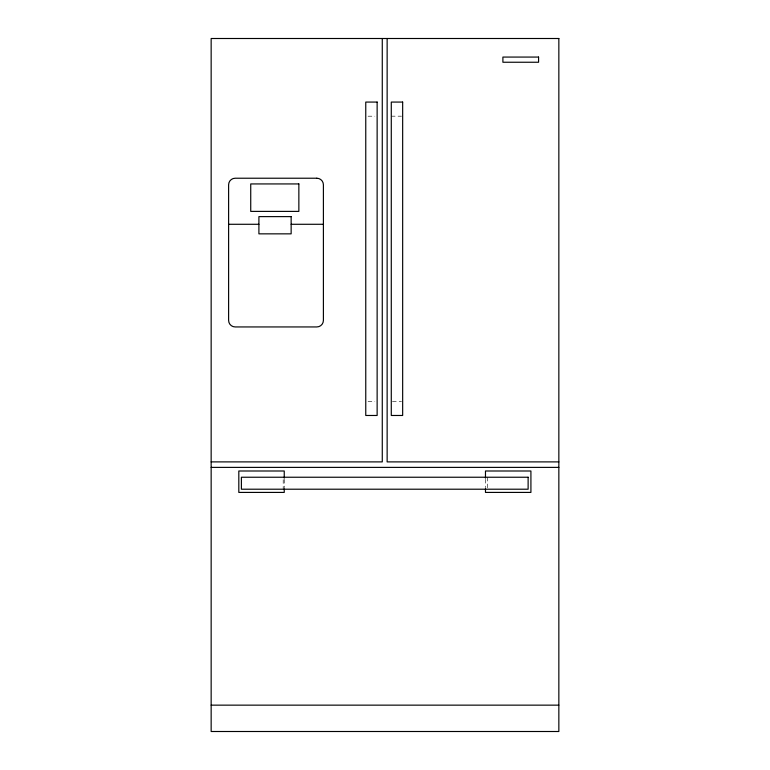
<?xml version="1.0" encoding="UTF-8"?>
<svg xmlns="http://www.w3.org/2000/svg" width="770" height="770" viewBox="0 0 770 770"><rect width="100%" height="100%" fill="white"/><g stroke="black" fill="none" stroke-linecap="round" stroke-linejoin="round"><path stroke-width="0.58" stroke-dasharray="3.85 2.89" d="M368.041 116.193L374.865 116.193M391.285 116.174L401.526 116.174M368.041 401.343L374.865 401.343M392.421 401.363L401.526 401.363M487.554 477.236L487.554 488.016M485.475 479.335L485.475 487.66M284.245 479.335L284.245 487.66M283.206 479.633L283.206 489.21"/><path stroke-width="1.16" d="M228.613 224.282L258.903 224.282M291.147 224.282L323.4 224.282M211.153 461.894L382.276 461.894L382.276 38.5M558.847 461.894L387.137 461.894L387.137 38.5M211.153 467.39L558.847 467.39M211.153 705.147L558.847 705.147M485.475 478.141L485.475 470.999L530.915 470.999L530.915 492.415L485.475 492.415L485.475 488.844M284.245 478.141L284.245 470.999L238.816 470.999L238.816 492.415L284.245 492.415L284.245 488.844M558.847 38.5L211.153 38.5L211.153 731.5L558.847 731.5L558.847 38.5M538.577 57.067L502.897 57.067L502.897 62.245L538.577 62.245L538.577 57.067M377.136 102.073L365.76 102.073L365.76 415.473L377.136 415.473L377.136 102.073M402.662 102.073L391.285 102.073L391.285 415.473L402.662 415.473L402.662 102.073M316.817 178.226L235.197 178.226A6.583 6.583 0 0 0 228.613 184.81L228.613 320.358A6.583 6.583 0 0 0 235.197 326.942L316.817 326.942A6.583 6.583 0 0 0 323.4 320.358L323.4 184.81A6.583 6.583 0 0 0 316.817 178.226M298.856 183.934L250.731 183.934L250.731 211.394L298.856 211.394L298.856 183.934M291.147 216.62L258.903 216.62L258.903 233.849L291.147 233.849L291.147 216.62M528.124 477.236L241.395 477.236L241.395 489.21L528.124 489.21L528.124 477.236"/></g></svg>
